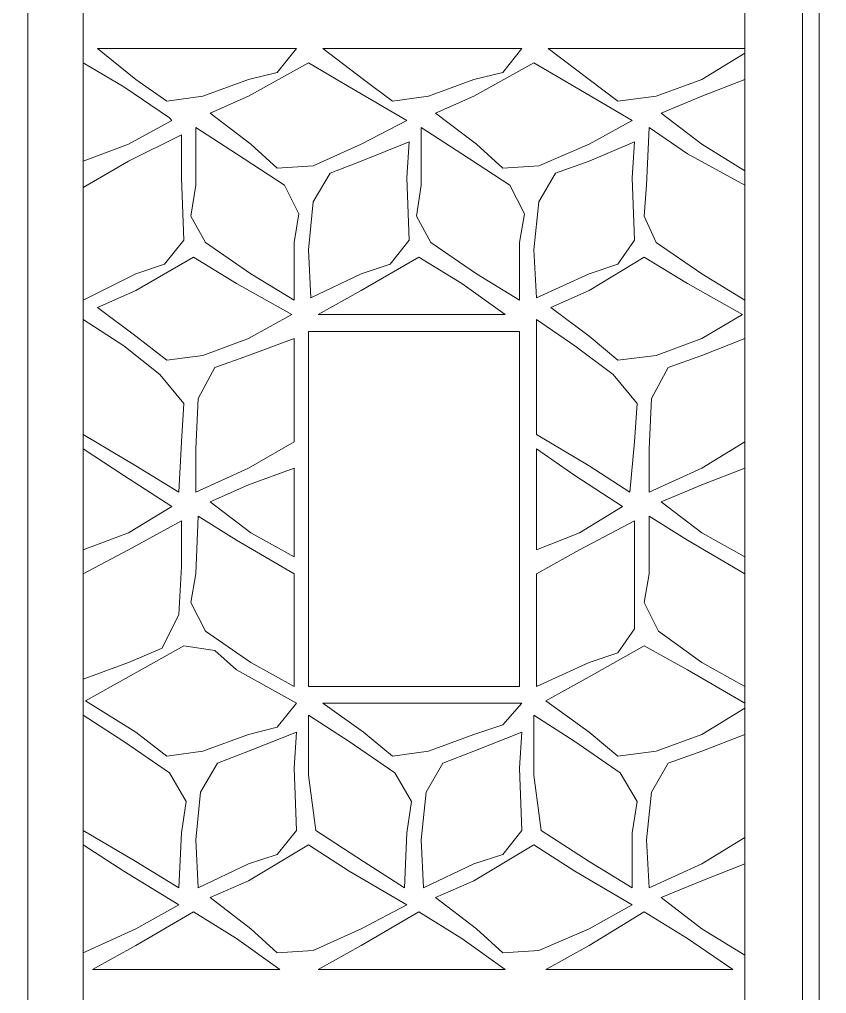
# Model space of a CAD drawing. Header units: centimetres. Extents: x -8.1 to 7.9, y -9.3 to 10.1.
# Drawn here: x -2.37 to 2.34, y -2.46 to 3.22 of the extents above; entities that cross this region are included whole.
import ezdxf

# ---------------------------------------------------------------- set-up
doc = ezdxf.new("R2010")
doc.units = ezdxf.units.CM
doc.header["$MEASUREMENT"] = 0
doc.layers.add('layer 1', color=7, linetype='Continuous')

msp = doc.modelspace()

# ---------------------------------------------------------------- linework, layer by layer
at = {"layer": 'layer 1', "color": 250, "lineweight": 0}
for points, knots in [([(-8.07314, 10.07983), (-8.07314, 10.07983), (7.93978, 10.07983), (7.93978, 10.07983), (7.93978, 10.07983), (7.93978, 10.07983), (7.93978, -9.34849), (7.93978, -9.34849), (7.93978, -9.34849), (7.93978, -9.34849), (-8.07314, -9.34849), (-8.07314, -9.34849), (-8.07314, -9.34849), (-8.07314, -9.34849), (-8.07314, 10.07983), (-8.07314, 10.07983)], [0, 0, 0, 0, 0.25, 0.25, 0.25, 0.25, 0.5, 0.5, 0.5, 0.5, 0.75, 0.75, 0.75, 0.75, 1, 1, 1, 1]), ([(-7.89129, 9.8978), (-7.89129, 9.8978), (7.75793, 9.8978), (7.75793, 9.8978), (7.75793, 9.8978), (7.75793, 9.8978), (7.75793, -9.15261), (7.75793, -9.15261), (7.75793, -9.15261), (7.75793, -9.15261), (-7.89129, -9.15261), (-7.89129, -9.15261), (-7.89129, -9.15261), (-7.89129, -9.15261), (-7.89129, 9.8978), (-7.89129, 9.8978)], [0, 0, 0, 0, 0.25, 0.25, 0.25, 0.25, 0.5, 0.5, 0.5, 0.5, 0.75, 0.75, 0.75, 0.75, 1, 1, 1, 1]), ([(-7.31732, 9.32401), (-7.31732, 9.32401), (7.19799, 9.32401), (7.19799, 9.32401), (7.19799, 9.32401), (7.19799, 9.32401), (7.19799, -8.59267), (7.19799, -8.59267), (7.19799, -8.59267), (7.19799, -8.59267), (-7.31732, -8.59267), (-7.31732, -8.59267), (-7.31732, -8.59267), (-7.31732, -8.59267), (-7.31732, 9.32401), (-7.31732, 9.32401)], [0, 0, 0, 0, 0.25, 0.25, 0.25, 0.25, 0.5, 0.5, 0.5, 0.5, 0.75, 0.75, 0.75, 0.75, 1, 1, 1, 1]), ([(2.29882, -8.39679), (2.29882, -8.39679), (2.29882, 9.14198), (2.29882, 9.14198), (2.29882, 9.14198), (2.29882, 9.14198), (-2.41833, 9.14198), (-2.41833, 9.14198), (-2.41833, 9.14198), (-2.41833, 9.14198), (-2.41833, -8.39679), (-2.41833, -8.39679), (-2.41833, -8.39679), (-2.41833, -8.39679), (2.29882, -8.39679), (2.29882, -8.39679)], [0, 0, 0, 0, 0.25, 0.25, 0.25, 0.25, 0.5, 0.5, 0.5, 0.5, 0.75, 0.75, 0.75, 0.75, 1, 1, 1, 1]), ([(7.00193, -8.39679), (7.00193, -8.39679), (7.00193, 9.14198), (7.00193, 9.14198), (7.00193, 9.14198), (7.00193, 9.14198), (2.29882, 9.14198), (2.29882, 9.14198), (2.29882, 9.14198), (2.29882, 9.14198), (2.29882, -8.39679), (2.29882, -8.39679), (2.29882, -8.39679), (2.29882, -8.39679), (7.00193, -8.39679), (7.00193, -8.39679)], [0, 0, 0, 0, 0.25, 0.25, 0.25, 0.25, 0.5, 0.5, 0.5, 0.5, 0.75, 0.75, 0.75, 0.75, 1, 1, 1, 1]), ([(-2.3203, -8.31279), (-2.3203, -8.31279), (2.20096, -8.31279), (2.20096, -8.31279), (2.20096, -8.31279), (2.20096, -8.31279), (2.20096, 9.04395), (2.20096, 9.04395), (2.20096, 9.04395), (2.20096, 9.04395), (-2.3203, 9.04395), (-2.3203, 9.04395), (-2.3203, 9.04395), (-2.3203, 9.04395), (-2.3203, -8.31279), (-2.3203, -8.31279)], [0, 0, 0, 0, 0.25, 0.25, 0.25, 0.25, 0.5, 0.5, 0.5, 0.5, 0.75, 0.75, 0.75, 0.75, 1, 1, 1, 1]), ([(-1.69038, 2.8711), (-1.69038, 2.8711), (-1.91432, 3.05314), (-1.91432, 3.05314), (-1.91432, 3.05314), (-1.91432, 3.05314), (-0.75253, 3.05314), (-0.75253, 3.05314)], [0, 0, 0, 0, 0.5, 0.5, 0.5, 0.5, 1, 1, 1, 1]), ([(-1.03259, 2.8711), (-1.03259, 2.8711), (-0.86459, 2.91319), (-0.86459, 2.91319), (-0.86459, 2.91319), (-0.86459, 2.91319), (-0.75253, 3.05314), (-0.75253, 3.05314)], [0, 0, 0, 0, 0.5, 0.5, 0.5, 0.5, 1, 1, 1, 1]), ([(0.28317, 2.8711), (0.28317, 2.8711), (0.45117, 2.91319), (0.45117, 2.91319), (0.45117, 2.91319), (0.45117, 2.91319), (0.56323, 3.05314), (0.56323, 3.05314)], [0, 0, 0, 0, 0.5, 0.5, 0.5, 0.5, 1, 1, 1, 1]), ([(1.86496, 3.05314), (1.86496, 3.05314), (0.7172, 3.05314), (0.7172, 3.05314), (0.7172, 3.05314), (0.7172, 3.05314), (0.95517, 2.8711), (0.95517, 2.8711), (0.95517, 2.8711), (0.95517, 2.8711), (1.12317, 2.74519), (1.12317, 2.74519), (1.12317, 2.74519), (1.12317, 2.74519), (1.34711, 2.77325), (1.34711, 2.77325), (1.34711, 2.77325), (1.34711, 2.77325), (1.61296, 2.8711), (1.61296, 2.8711), (1.61296, 2.8711), (1.61296, 2.8711), (1.86496, 3.02508), (1.86496, 3.02508)], [0, 0, 0, 0, 0.1666667, 0.1666667, 0.1666667, 0.1666667, 0.3333333, 0.3333333, 0.3333333, 0.3333333, 0.5, 0.5, 0.5, 0.5, 0.6666667, 0.6666667, 0.6666667, 0.6666667, 0.8333333, 0.8333333, 0.8333333, 0.8333333, 1, 1, 1, 1]), ([(-1.99832, 2.39516), (-1.99832, 2.39516), (-1.73229, 2.49319), (-1.73229, 2.49319), (-1.73229, 2.49319), (-1.73229, 2.49319), (-1.48047, 2.63313), (-1.48047, 2.63313), (-1.48047, 2.63313), (-1.48047, 2.63313), (-1.4945, 2.64716), (-1.4945, 2.64716), (-1.4945, 2.64716), (-1.4945, 2.64716), (-1.76035, 2.82919), (-1.76035, 2.82919), (-1.76035, 2.82919), (-1.76035, 2.82919), (-1.99832, 2.96914), (-1.99832, 2.96914)], [0, 0, 0, 0, 0.2, 0.2, 0.2, 0.2, 0.4, 0.4, 0.4, 0.4, 0.6, 0.6, 0.6, 0.6, 0.8, 0.8, 0.8, 0.8, 1, 1, 1, 1]), ([(0.2972, 2.49319), (0.2972, 2.49319), (0.05923, 2.67522), (0.05923, 2.67522), (0.05923, 2.67522), (0.05923, 2.67522), (0.28317, 2.77325), (0.28317, 2.77325), (0.28317, 2.77325), (0.28317, 2.77325), (0.6332, 2.96914), (0.6332, 2.96914)], [0, 0, 0, 0, 0.3333333, 0.3333333, 0.3333333, 0.3333333, 0.6666667, 0.6666667, 0.6666667, 0.6666667, 1, 1, 1, 1]), ([(0.6332, 2.96914), (0.6332, 2.96914), (0.87117, 2.82919), (0.87117, 2.82919), (0.87117, 2.82919), (0.87117, 2.82919), (1.20699, 2.63313), (1.20699, 2.63313), (1.20699, 2.63313), (1.20699, 2.63313), (0.95517, 2.49319), (0.95517, 2.49319), (0.95517, 2.49319), (0.95517, 2.49319), (0.66126, 2.36728), (0.66126, 2.36728)], [0, 0, 0, 0, 0.25, 0.25, 0.25, 0.25, 0.5, 0.5, 0.5, 0.5, 0.75, 0.75, 0.75, 0.75, 1, 1, 1, 1]), ([(-1.69038, 2.8711), (-1.69038, 2.8711), (-1.50835, 2.74519), (-1.50835, 2.74519), (-1.50835, 2.74519), (-1.50835, 2.74519), (-1.29844, 2.77325), (-1.29844, 2.77325)], [0, 0, 0, 0, 0.5, 0.5, 0.5, 0.5, 1, 1, 1, 1]), ([(-0.36059, 2.8711), (-0.36059, 2.8711), (-0.19259, 2.74519), (-0.19259, 2.74519), (-0.19259, 2.74519), (-0.19259, 2.74519), (0.01732, 2.77325), (0.01732, 2.77325)], [0, 0, 0, 0, 0.5, 0.5, 0.5, 0.5, 1, 1, 1, 1]), ([(1.86496, 2.33922), (1.86496, 2.33922), (1.61296, 2.49319), (1.61296, 2.49319), (1.61296, 2.49319), (1.61296, 2.49319), (1.37499, 2.67522), (1.37499, 2.67522), (1.37499, 2.67522), (1.37499, 2.67522), (1.61296, 2.77325), (1.61296, 2.77325), (1.61296, 2.77325), (1.61296, 2.77325), (1.86496, 2.8711), (1.86496, 2.8711)], [0, 0, 0, 0, 0.25, 0.25, 0.25, 0.25, 0.5, 0.5, 0.5, 0.5, 0.75, 0.75, 0.75, 0.75, 1, 1, 1, 1]), ([(1.86496, 2.25522), (1.86496, 2.25522), (1.52896, 2.43725), (1.52896, 2.43725), (1.52896, 2.43725), (1.52896, 2.43725), (1.30502, 2.59122), (1.30502, 2.59122), (1.30502, 2.59122), (1.30502, 2.59122), (1.29099, 2.25522), (1.29099, 2.25522), (1.29099, 2.25522), (1.29099, 2.25522), (1.27714, 2.07337), (1.27714, 2.07337), (1.27714, 2.07337), (1.27714, 2.07337), (1.34711, 1.9194), (1.34711, 1.9194), (1.34711, 1.9194), (1.34711, 1.9194), (1.61296, 1.73737), (1.61296, 1.73737), (1.61296, 1.73737), (1.61296, 1.73737), (1.86496, 1.5834), (1.86496, 1.5834)], [0, 0, 0, 0, 0.1428571, 0.1428571, 0.1428571, 0.1428571, 0.2857143, 0.2857143, 0.2857143, 0.2857143, 0.4285714, 0.4285714, 0.4285714, 0.4285714, 0.5714286, 0.5714286, 0.5714286, 0.5714286, 0.7142857, 0.7142857, 0.7142857, 0.7142857, 0.8571429, 0.8571429, 0.8571429, 0.8571429, 1, 1, 1, 1]), ([(-1.99832, 2.24119), (-1.99832, 2.24119), (-1.73229, 2.39516), (-1.73229, 2.39516), (-1.73229, 2.39516), (-1.73229, 2.39516), (-1.42435, 2.54931), (-1.42435, 2.54931), (-1.42435, 2.54931), (-1.42435, 2.54931), (-1.42435, 2.29731), (-1.42435, 2.29731), (-1.42435, 2.29731), (-1.42435, 2.29731), (-1.4105, 1.93325), (-1.4105, 1.93325)], [0, 0, 0, 0, 0.25, 0.25, 0.25, 0.25, 0.5, 0.5, 0.5, 0.5, 0.75, 0.75, 0.75, 0.75, 1, 1, 1, 1]), ([(-0.37462, 2.39516), (-0.37462, 2.39516), (-0.09474, 2.50722), (-0.09474, 2.50722), (-0.09474, 2.50722), (-0.09474, 2.50722), (-0.10859, 2.29731), (-0.10859, 2.29731), (-0.10859, 2.29731), (-0.10859, 2.29731), (-0.09474, 1.93325), (-0.09474, 1.93325)], [0, 0, 0, 0, 0.3333333, 0.3333333, 0.3333333, 0.3333333, 0.6666667, 0.6666667, 0.6666667, 0.6666667, 1, 1, 1, 1]), ([(0.95517, 2.39516), (0.95517, 2.39516), (1.22102, 2.50722), (1.22102, 2.50722), (1.22102, 2.50722), (1.22102, 2.50722), (1.20699, 2.29731), (1.20699, 2.29731), (1.20699, 2.29731), (1.20699, 2.29731), (1.22102, 1.93325), (1.22102, 1.93325)], [0, 0, 0, 0, 0.3333333, 0.3333333, 0.3333333, 0.3333333, 0.6666667, 0.6666667, 0.6666667, 0.6666667, 1, 1, 1, 1]), ([(-1.01856, 2.49319), (-1.01856, 2.49319), (-0.86459, 2.35325), (-0.86459, 2.35325), (-0.86459, 2.35325), (-0.86459, 2.35325), (-0.6545, 2.36728), (-0.6545, 2.36728)], [0, 0, 0, 0, 0.5, 0.5, 0.5, 0.5, 1, 1, 1, 1]), ([(0.2972, 2.49319), (0.2972, 2.49319), (0.45117, 2.35325), (0.45117, 2.35325), (0.45117, 2.35325), (0.45117, 2.35325), (0.66126, 2.36728), (0.66126, 2.36728)], [0, 0, 0, 0, 0.5, 0.5, 0.5, 0.5, 1, 1, 1, 1]), ([(-0.37462, 2.39516), (-0.37462, 2.39516), (-0.55665, 2.32519), (-0.55665, 2.32519), (-0.55665, 2.32519), (-0.55665, 2.32519), (-0.6545, 2.15737), (-0.6545, 2.15737)], [0, 0, 0, 0, 0.5, 0.5, 0.5, 0.5, 1, 1, 1, 1]), ([(0.95517, 2.39516), (0.95517, 2.39516), (0.75911, 2.32519), (0.75911, 2.32519), (0.75911, 2.32519), (0.75911, 2.32519), (0.66126, 2.15737), (0.66126, 2.15737)], [0, 0, 0, 0, 0.5, 0.5, 0.5, 0.5, 1, 1, 1, 1]), ([(-1.34053, 2.25522), (-1.34053, 2.25522), (-1.36841, 2.07337), (-1.36841, 2.07337), (-1.36841, 2.07337), (-1.36841, 2.07337), (-1.28441, 1.9194), (-1.28441, 1.9194)], [0, 0, 0, 0, 0.5, 0.5, 0.5, 0.5, 1, 1, 1, 1]), ([(-0.76656, 1.9194), (-0.76656, 1.9194), (-0.7385, 2.08722), (-0.7385, 2.08722), (-0.7385, 2.08722), (-0.7385, 2.08722), (-0.8225, 2.25522), (-0.8225, 2.25522)], [0, 0, 0, 0, 0.5, 0.5, 0.5, 0.5, 1, 1, 1, 1]), ([(-0.02477, 2.25522), (-0.02477, 2.25522), (-0.05265, 2.07337), (-0.05265, 2.07337), (-0.05265, 2.07337), (-0.05265, 2.07337), (0.03135, 1.9194), (0.03135, 1.9194)], [0, 0, 0, 0, 0.5, 0.5, 0.5, 0.5, 1, 1, 1, 1]), ([(0.5492, 1.9194), (0.5492, 1.9194), (0.57726, 2.08722), (0.57726, 2.08722), (0.57726, 2.08722), (0.57726, 2.08722), (0.49326, 2.25522), (0.49326, 2.25522)], [0, 0, 0, 0, 0.5, 0.5, 0.5, 0.5, 1, 1, 1, 1]), ([(-0.37462, 1.73737), (-0.37462, 1.73737), (-0.66853, 1.59743), (-0.66853, 1.59743), (-0.66853, 1.59743), (-0.66853, 1.59743), (-0.68256, 1.87731), (-0.68256, 1.87731), (-0.68256, 1.87731), (-0.68256, 1.87731), (-0.6545, 2.15737), (-0.6545, 2.15737)], [0, 0, 0, 0, 0.3333333, 0.3333333, 0.3333333, 0.3333333, 0.6666667, 0.6666667, 0.6666667, 0.6666667, 1, 1, 1, 1]), ([(0.95517, 1.73737), (0.95517, 1.73737), (0.64723, 1.59743), (0.64723, 1.59743), (0.64723, 1.59743), (0.64723, 1.59743), (0.6332, 1.87731), (0.6332, 1.87731), (0.6332, 1.87731), (0.6332, 1.87731), (0.66126, 2.15737), (0.66126, 2.15737)], [0, 0, 0, 0, 0.3333333, 0.3333333, 0.3333333, 0.3333333, 0.6666667, 0.6666667, 0.6666667, 0.6666667, 1, 1, 1, 1]), ([(-1.69038, 1.73737), (-1.69038, 1.73737), (-1.52238, 1.79331), (-1.52238, 1.79331), (-1.52238, 1.79331), (-1.52238, 1.79331), (-1.4105, 1.93325), (-1.4105, 1.93325)], [0, 0, 0, 0, 0.5, 0.5, 0.5, 0.5, 1, 1, 1, 1]), ([(-0.37462, 1.73737), (-0.37462, 1.73737), (-0.20662, 1.79331), (-0.20662, 1.79331), (-0.20662, 1.79331), (-0.20662, 1.79331), (-0.09474, 1.93325), (-0.09474, 1.93325)], [0, 0, 0, 0, 0.5, 0.5, 0.5, 0.5, 1, 1, 1, 1]), ([(0.95517, 1.73737), (0.95517, 1.73737), (1.12317, 1.79331), (1.12317, 1.79331), (1.12317, 1.79331), (1.12317, 1.79331), (1.22102, 1.93325), (1.22102, 1.93325)], [0, 0, 0, 0, 0.5, 0.5, 0.5, 0.5, 1, 1, 1, 1]), ([(-0.78059, 1.4994), (-0.78059, 1.4994), (-1.10256, 1.68143), (-1.10256, 1.68143), (-1.10256, 1.68143), (-1.10256, 1.68143), (-1.35438, 1.8354), (-1.35438, 1.8354), (-1.35438, 1.8354), (-1.35438, 1.8354), (-1.69038, 1.63934), (-1.69038, 1.63934), (-1.69038, 1.63934), (-1.69038, 1.63934), (-1.91432, 1.54149), (-1.91432, 1.54149), (-1.91432, 1.54149), (-1.91432, 1.54149), (-1.69038, 1.37349), (-1.69038, 1.37349), (-1.69038, 1.37349), (-1.69038, 1.37349), (-1.50835, 1.23355), (-1.50835, 1.23355), (-1.50835, 1.23355), (-1.50835, 1.23355), (-1.29844, 1.26143), (-1.29844, 1.26143), (-1.29844, 1.26143), (-1.29844, 1.26143), (-1.03259, 1.35946), (-1.03259, 1.35946), (-1.03259, 1.35946), (-1.03259, 1.35946), (-0.78059, 1.4994), (-0.78059, 1.4994)], [0, 0, 0, 0, 0.1111111, 0.1111111, 0.1111111, 0.1111111, 0.2222222, 0.2222222, 0.2222222, 0.2222222, 0.3333333, 0.3333333, 0.3333333, 0.3333333, 0.4444444, 0.4444444, 0.4444444, 0.4444444, 0.5555556, 0.5555556, 0.5555556, 0.5555556, 0.6666667, 0.6666667, 0.6666667, 0.6666667, 0.7777778, 0.7777778, 0.7777778, 0.7777778, 0.8888889, 0.8888889, 0.8888889, 0.8888889, 1, 1, 1, 1]), ([(-1.99832, 0.79952), (-1.99832, 0.79952), (-1.69038, 0.61767), (-1.69038, 0.61767), (-1.69038, 0.61767), (-1.69038, 0.61767), (-1.43838, 0.4637), (-1.43838, 0.4637), (-1.43838, 0.4637), (-1.43838, 0.4637), (-1.42435, 0.75761), (-1.42435, 0.75761), (-1.42435, 0.75761), (-1.42435, 0.75761), (-1.4105, 0.98155), (-1.4105, 0.98155), (-1.4105, 0.98155), (-1.4105, 0.98155), (-1.55044, 1.14955), (-1.55044, 1.14955), (-1.55044, 1.14955), (-1.55044, 1.14955), (-1.76035, 1.31737), (-1.76035, 1.31737), (-1.76035, 1.31737), (-1.76035, 1.31737), (-1.99832, 1.47134), (-1.99832, 1.47134)], [0, 0, 0, 0, 0.1428571, 0.1428571, 0.1428571, 0.1428571, 0.2857143, 0.2857143, 0.2857143, 0.2857143, 0.4285714, 0.4285714, 0.4285714, 0.4285714, 0.5714286, 0.5714286, 0.5714286, 0.5714286, 0.7142857, 0.7142857, 0.7142857, 0.7142857, 0.8571429, 0.8571429, 0.8571429, 0.8571429, 1, 1, 1, 1]), ([(-0.68256, 1.40137), (-0.68256, 1.40137), (0.5492, 1.40137), (0.5492, 1.40137), (0.5492, 1.40137), (0.5492, 1.40137), (0.5492, -0.67021), (0.5492, -0.67021), (0.5492, -0.67021), (0.5492, -0.67021), (-0.68256, -0.67021), (-0.68256, -0.67021), (-0.68256, -0.67021), (-0.68256, -0.67021), (-0.68256, 1.40137), (-0.68256, 1.40137)], [0, 0, 0, 0, 0.25, 0.25, 0.25, 0.25, 0.5, 0.5, 0.5, 0.5, 0.75, 0.75, 0.75, 0.75, 1, 1, 1, 1]), ([(0.95517, 1.37349), (0.95517, 1.37349), (1.12317, 1.23355), (1.12317, 1.23355), (1.12317, 1.23355), (1.12317, 1.23355), (1.34711, 1.26143), (1.34711, 1.26143)], [0, 0, 0, 0, 0.5, 0.5, 0.5, 0.5, 1, 1, 1, 1]), ([(-1.03259, 1.26143), (-1.03259, 1.26143), (-1.22847, 1.19146), (-1.22847, 1.19146), (-1.22847, 1.19146), (-1.22847, 1.19146), (-1.3265, 1.00943), (-1.3265, 1.00943)], [0, 0, 0, 0, 0.5, 0.5, 0.5, 0.5, 1, 1, 1, 1]), ([(1.61296, 1.26143), (1.61296, 1.26143), (1.41708, 1.19146), (1.41708, 1.19146), (1.41708, 1.19146), (1.41708, 1.19146), (1.31905, 1.00943), (1.31905, 1.00943)], [0, 0, 0, 0, 0.5, 0.5, 0.5, 0.5, 1, 1, 1, 1]), ([(1.22102, 0.75761), (1.22102, 0.75761), (1.23505, 0.98155), (1.23505, 0.98155), (1.23505, 0.98155), (1.23505, 0.98155), (1.09511, 1.14955), (1.09511, 1.14955)], [0, 0, 0, 0, 0.5, 0.5, 0.5, 0.5, 1, 1, 1, 1]), ([(1.86496, 0.75761), (1.86496, 0.75761), (1.61296, 0.60364), (1.61296, 0.60364), (1.61296, 0.60364), (1.61296, 0.60364), (1.30502, 0.4637), (1.30502, 0.4637), (1.30502, 0.4637), (1.30502, 0.4637), (1.30502, 0.71552), (1.30502, 0.71552), (1.30502, 0.71552), (1.30502, 0.71552), (1.31905, 1.00943), (1.31905, 1.00943)], [0, 0, 0, 0, 0.25, 0.25, 0.25, 0.25, 0.5, 0.5, 0.5, 0.5, 0.75, 0.75, 0.75, 0.75, 1, 1, 1, 1]), ([(-1.99832, 0.1277), (-1.99832, 0.1277), (-1.73229, 0.22573), (-1.73229, 0.22573), (-1.73229, 0.22573), (-1.73229, 0.22573), (-1.48047, 0.3797), (-1.48047, 0.3797), (-1.48047, 0.3797), (-1.48047, 0.3797), (-1.76035, 0.56155), (-1.76035, 0.56155), (-1.76035, 0.56155), (-1.76035, 0.56155), (-1.99832, 0.71552), (-1.99832, 0.71552)], [0, 0, 0, 0, 0.25, 0.25, 0.25, 0.25, 0.5, 0.5, 0.5, 0.5, 0.75, 0.75, 0.75, 0.75, 1, 1, 1, 1]), ([(1.86496, 0.60364), (1.86496, 0.60364), (1.61296, 0.50561), (1.61296, 0.50561), (1.61296, 0.50561), (1.61296, 0.50561), (1.37499, 0.40758), (1.37499, 0.40758), (1.37499, 0.40758), (1.37499, 0.40758), (1.61296, 0.22573), (1.61296, 0.22573), (1.61296, 0.22573), (1.61296, 0.22573), (1.86496, 0.08561), (1.86496, 0.08561)], [0, 0, 0, 0, 0.25, 0.25, 0.25, 0.25, 0.5, 0.5, 0.5, 0.5, 0.75, 0.75, 0.75, 0.75, 1, 1, 1, 1]), ([(-1.99832, -0.62812), (-1.99832, -0.62812), (-1.73229, -0.53027), (-1.73229, -0.53027), (-1.73229, -0.53027), (-1.73229, -0.53027), (-1.53641, -0.44627), (-1.53641, -0.44627), (-1.53641, -0.44627), (-1.53641, -0.44627), (-1.43838, -0.25021), (-1.43838, -0.25021), (-1.43838, -0.25021), (-1.43838, -0.25021), (-1.42435, 0.02967), (-1.42435, 0.02967), (-1.42435, 0.02967), (-1.42435, 0.02967), (-1.42435, 0.2957), (-1.42435, 0.2957), (-1.42435, 0.2957), (-1.42435, 0.2957), (-1.73229, 0.1277), (-1.73229, 0.1277), (-1.73229, 0.1277), (-1.73229, 0.1277), (-1.99832, -0.01224), (-1.99832, -0.01224)], [0, 0, 0, 0, 0.1428571, 0.1428571, 0.1428571, 0.1428571, 0.2857143, 0.2857143, 0.2857143, 0.2857143, 0.4285714, 0.4285714, 0.4285714, 0.4285714, 0.5714286, 0.5714286, 0.5714286, 0.5714286, 0.7142857, 0.7142857, 0.7142857, 0.7142857, 0.8571429, 0.8571429, 0.8571429, 0.8571429, 1, 1, 1, 1]), ([(1.30502, -0.01224), (1.30502, -0.01224), (1.30502, 0.32358), (1.30502, 0.32358), (1.30502, 0.32358), (1.30502, 0.32358), (1.52896, 0.18364), (1.52896, 0.18364), (1.52896, 0.18364), (1.52896, 0.18364), (1.86496, -0.01224), (1.86496, -0.01224)], [0, 0, 0, 0, 0.3333333, 0.3333333, 0.3333333, 0.3333333, 0.6666667, 0.6666667, 0.6666667, 0.6666667, 1, 1, 1, 1]), ([(-1.34053, -0.01224), (-1.34053, -0.01224), (-1.36841, -0.18024), (-1.36841, -0.18024), (-1.36841, -0.18024), (-1.36841, -0.18024), (-1.28441, -0.34824), (-1.28441, -0.34824)], [0, 0, 0, 0, 0.5, 0.5, 0.5, 0.5, 1, 1, 1, 1]), ([(1.30502, -0.01224), (1.30502, -0.01224), (1.27714, -0.18024), (1.27714, -0.18024), (1.27714, -0.18024), (1.27714, -0.18024), (1.36096, -0.34824), (1.36096, -0.34824)], [0, 0, 0, 0, 0.5, 0.5, 0.5, 0.5, 1, 1, 1, 1]), ([(0.95517, -0.53027), (0.95517, -0.53027), (1.12317, -0.47415), (1.12317, -0.47415), (1.12317, -0.47415), (1.12317, -0.47415), (1.22102, -0.33421), (1.22102, -0.33421)], [0, 0, 0, 0, 0.5, 0.5, 0.5, 0.5, 1, 1, 1, 1]), ([(1.86496, -0.67021), (1.86496, -0.67021), (1.61296, -0.53027), (1.61296, -0.53027), (1.61296, -0.53027), (1.61296, -0.53027), (1.36096, -0.34824), (1.36096, -0.34824)], [0, 0, 0, 0, 0.5, 0.5, 0.5, 0.5, 1, 1, 1, 1]), ([(-1.10256, -0.57218), (-1.10256, -0.57218), (-1.22847, -0.4603), (-1.22847, -0.4603), (-1.22847, -0.4603), (-1.22847, -0.4603), (-1.4105, -0.43224), (-1.4105, -0.43224)], [0, 0, 0, 0, 0.5, 0.5, 0.5, 0.5, 1, 1, 1, 1]), ([(1.86496, -0.76824), (1.86496, -0.76824), (1.52896, -0.57218), (1.52896, -0.57218), (1.52896, -0.57218), (1.52896, -0.57218), (1.27714, -0.43224), (1.27714, -0.43224), (1.27714, -0.43224), (1.27714, -0.43224), (0.95517, -0.61427), (0.95517, -0.61427), (0.95517, -0.61427), (0.95517, -0.61427), (0.70317, -0.75421), (0.70317, -0.75421), (0.70317, -0.75421), (0.70317, -0.75421), (0.95517, -0.93606), (0.95517, -0.93606), (0.95517, -0.93606), (0.95517, -0.93606), (1.12317, -1.07618), (1.12317, -1.07618), (1.12317, -1.07618), (1.12317, -1.07618), (1.34711, -1.04812), (1.34711, -1.04812), (1.34711, -1.04812), (1.34711, -1.04812), (1.61296, -0.95009), (1.61296, -0.95009), (1.61296, -0.95009), (1.61296, -0.95009), (1.86496, -0.79612), (1.86496, -0.79612)], [0, 0, 0, 0, 0.1111111, 0.1111111, 0.1111111, 0.1111111, 0.2222222, 0.2222222, 0.2222222, 0.2222222, 0.3333333, 0.3333333, 0.3333333, 0.3333333, 0.4444444, 0.4444444, 0.4444444, 0.4444444, 0.5555556, 0.5555556, 0.5555556, 0.5555556, 0.6666667, 0.6666667, 0.6666667, 0.6666667, 0.7777778, 0.7777778, 0.7777778, 0.7777778, 0.8888889, 0.8888889, 0.8888889, 0.8888889, 1, 1, 1, 1]), ([(-1.03259, -0.95009), (-1.03259, -0.95009), (-0.86459, -0.90818), (-0.86459, -0.90818), (-0.86459, -0.90818), (-0.86459, -0.90818), (-0.75253, -0.76824), (-0.75253, -0.76824)], [0, 0, 0, 0, 0.5, 0.5, 0.5, 0.5, 1, 1, 1, 1]), ([(0.56323, -0.76824), (0.56323, -0.76824), (-0.59856, -0.76824), (-0.59856, -0.76824), (-0.59856, -0.76824), (-0.59856, -0.76824), (-0.36059, -0.93606), (-0.36059, -0.93606), (-0.36059, -0.93606), (-0.36059, -0.93606), (-0.19259, -1.07618), (-0.19259, -1.07618), (-0.19259, -1.07618), (-0.19259, -1.07618), (0.01732, -1.04812), (0.01732, -1.04812), (0.01732, -1.04812), (0.01732, -1.04812), (0.28317, -0.95009), (0.28317, -0.95009), (0.28317, -0.95009), (0.28317, -0.95009), (0.45117, -0.89415), (0.45117, -0.89415), (0.45117, -0.89415), (0.45117, -0.89415), (0.56323, -0.76824), (0.56323, -0.76824)], [0, 0, 0, 0, 0.1428571, 0.1428571, 0.1428571, 0.1428571, 0.2857143, 0.2857143, 0.2857143, 0.2857143, 0.4285714, 0.4285714, 0.4285714, 0.4285714, 0.5714286, 0.5714286, 0.5714286, 0.5714286, 0.7142857, 0.7142857, 0.7142857, 0.7142857, 0.8571429, 0.8571429, 0.8571429, 0.8571429, 1, 1, 1, 1]), ([(-1.99832, -1.51004), (-1.99832, -1.51004), (-1.69038, -1.69207), (-1.69038, -1.69207), (-1.69038, -1.69207), (-1.69038, -1.69207), (-1.43838, -1.84604), (-1.43838, -1.84604), (-1.43838, -1.84604), (-1.43838, -1.84604), (-1.42435, -1.52407), (-1.42435, -1.52407), (-1.42435, -1.52407), (-1.42435, -1.52407), (-1.39647, -1.34203), (-1.39647, -1.34203), (-1.39647, -1.34203), (-1.39647, -1.34203), (-1.4945, -1.17403), (-1.4945, -1.17403), (-1.4945, -1.17403), (-1.4945, -1.17403), (-1.76035, -0.99218), (-1.76035, -0.99218), (-1.76035, -0.99218), (-1.76035, -0.99218), (-1.99832, -0.83821), (-1.99832, -0.83821)], [0, 0, 0, 0, 0.1428571, 0.1428571, 0.1428571, 0.1428571, 0.2857143, 0.2857143, 0.2857143, 0.2857143, 0.4285714, 0.4285714, 0.4285714, 0.4285714, 0.5714286, 0.5714286, 0.5714286, 0.5714286, 0.7142857, 0.7142857, 0.7142857, 0.7142857, 0.8571429, 0.8571429, 0.8571429, 0.8571429, 1, 1, 1, 1]), ([(-0.64065, -1.51004), (-0.64065, -1.51004), (-0.36059, -1.69207), (-0.36059, -1.69207), (-0.36059, -1.69207), (-0.36059, -1.69207), (-0.12262, -1.84604), (-0.12262, -1.84604), (-0.12262, -1.84604), (-0.12262, -1.84604), (-0.10859, -1.52407), (-0.10859, -1.52407), (-0.10859, -1.52407), (-0.10859, -1.52407), (-0.08071, -1.34203), (-0.08071, -1.34203), (-0.08071, -1.34203), (-0.08071, -1.34203), (-0.17874, -1.17403), (-0.17874, -1.17403), (-0.17874, -1.17403), (-0.17874, -1.17403), (-0.44459, -0.99218), (-0.44459, -0.99218), (-0.44459, -0.99218), (-0.44459, -0.99218), (-0.68256, -0.83821), (-0.68256, -0.83821), (-0.68256, -0.83821), (-0.68256, -0.83821), (-0.68256, -1.18806), (-0.68256, -1.18806), (-0.68256, -1.18806), (-0.68256, -1.18806), (-0.64065, -1.51004), (-0.64065, -1.51004)], [0, 0, 0, 0, 0.1111111, 0.1111111, 0.1111111, 0.1111111, 0.2222222, 0.2222222, 0.2222222, 0.2222222, 0.3333333, 0.3333333, 0.3333333, 0.3333333, 0.4444444, 0.4444444, 0.4444444, 0.4444444, 0.5555556, 0.5555556, 0.5555556, 0.5555556, 0.6666667, 0.6666667, 0.6666667, 0.6666667, 0.7777778, 0.7777778, 0.7777778, 0.7777778, 0.8888889, 0.8888889, 0.8888889, 0.8888889, 1, 1, 1, 1]), ([(-1.69038, -0.93606), (-1.69038, -0.93606), (-1.50835, -1.07618), (-1.50835, -1.07618), (-1.50835, -1.07618), (-1.50835, -1.07618), (-1.29844, -1.04812), (-1.29844, -1.04812)], [0, 0, 0, 0, 0.5, 0.5, 0.5, 0.5, 1, 1, 1, 1]), ([(-1.03259, -1.04812), (-1.03259, -1.04812), (-1.21444, -1.11809), (-1.21444, -1.11809), (-1.21444, -1.11809), (-1.21444, -1.11809), (-1.31247, -1.28609), (-1.31247, -1.28609)], [0, 0, 0, 0, 0.5, 0.5, 0.5, 0.5, 1, 1, 1, 1]), ([(0.28317, -1.04812), (0.28317, -1.04812), (0.10132, -1.11809), (0.10132, -1.11809), (0.10132, -1.11809), (0.10132, -1.11809), (0.00329, -1.28609), (0.00329, -1.28609)], [0, 0, 0, 0, 0.5, 0.5, 0.5, 0.5, 1, 1, 1, 1]), ([(1.61296, -1.04812), (1.61296, -1.04812), (1.41708, -1.11809), (1.41708, -1.11809), (1.41708, -1.11809), (1.41708, -1.11809), (1.31905, -1.28609), (1.31905, -1.28609)], [0, 0, 0, 0, 0.5, 0.5, 0.5, 0.5, 1, 1, 1, 1]), ([(1.20699, -1.52407), (1.20699, -1.52407), (1.23505, -1.34203), (1.23505, -1.34203), (1.23505, -1.34203), (1.23505, -1.34203), (1.13702, -1.17403), (1.13702, -1.17403)], [0, 0, 0, 0, 0.5, 0.5, 0.5, 0.5, 1, 1, 1, 1]), ([(1.86496, -1.55195), (1.86496, -1.55195), (1.61296, -1.70592), (1.61296, -1.70592), (1.61296, -1.70592), (1.61296, -1.70592), (1.30502, -1.84604), (1.30502, -1.84604), (1.30502, -1.84604), (1.30502, -1.84604), (1.29099, -1.56598), (1.29099, -1.56598), (1.29099, -1.56598), (1.29099, -1.56598), (1.31905, -1.28609), (1.31905, -1.28609)], [0, 0, 0, 0, 0.25, 0.25, 0.25, 0.25, 0.5, 0.5, 0.5, 0.5, 0.75, 0.75, 0.75, 0.75, 1, 1, 1, 1]), ([(-1.03259, -1.70592), (-1.03259, -1.70592), (-0.86459, -1.64998), (-0.86459, -1.64998), (-0.86459, -1.64998), (-0.86459, -1.64998), (-0.75253, -1.51004), (-0.75253, -1.51004)], [0, 0, 0, 0, 0.5, 0.5, 0.5, 0.5, 1, 1, 1, 1]), ([(0.28317, -1.70592), (0.28317, -1.70592), (0.45117, -1.64998), (0.45117, -1.64998), (0.45117, -1.64998), (0.45117, -1.64998), (0.56323, -1.51004), (0.56323, -1.51004)], [0, 0, 0, 0, 0.5, 0.5, 0.5, 0.5, 1, 1, 1, 1]), ([(-1.99832, -2.22395), (-1.99832, -2.22395), (-1.69038, -2.08383), (-1.69038, -2.08383), (-1.69038, -2.08383), (-1.69038, -2.08383), (-1.43838, -1.94389), (-1.43838, -1.94389), (-1.43838, -1.94389), (-1.43838, -1.94389), (-1.76035, -1.74801), (-1.76035, -1.74801), (-1.76035, -1.74801), (-1.76035, -1.74801), (-1.99832, -1.59404), (-1.99832, -1.59404)], [0, 0, 0, 0, 0.25, 0.25, 0.25, 0.25, 0.5, 0.5, 0.5, 0.5, 0.75, 0.75, 0.75, 0.75, 1, 1, 1, 1]), ([(-1.01856, -2.08383), (-1.01856, -2.08383), (-1.25653, -1.90198), (-1.25653, -1.90198), (-1.25653, -1.90198), (-1.25653, -1.90198), (-1.03259, -1.80395), (-1.03259, -1.80395), (-1.03259, -1.80395), (-1.03259, -1.80395), (-0.68256, -1.59404), (-0.68256, -1.59404)], [0, 0, 0, 0, 0.3333333, 0.3333333, 0.3333333, 0.3333333, 0.6666667, 0.6666667, 0.6666667, 0.6666667, 1, 1, 1, 1]), ([(-0.68256, -1.59404), (-0.68256, -1.59404), (-0.44459, -1.74801), (-0.44459, -1.74801), (-0.44459, -1.74801), (-0.44459, -1.74801), (-0.10859, -1.94389), (-0.10859, -1.94389), (-0.10859, -1.94389), (-0.10859, -1.94389), (-0.37462, -2.08383), (-0.37462, -2.08383), (-0.37462, -2.08383), (-0.37462, -2.08383), (-0.6545, -2.20992), (-0.6545, -2.20992)], [0, 0, 0, 0, 0.25, 0.25, 0.25, 0.25, 0.5, 0.5, 0.5, 0.5, 0.75, 0.75, 0.75, 0.75, 1, 1, 1, 1]), ([(1.86496, -1.70592), (1.86496, -1.70592), (1.61296, -1.80395), (1.61296, -1.80395), (1.61296, -1.80395), (1.61296, -1.80395), (1.37499, -1.90198), (1.37499, -1.90198), (1.37499, -1.90198), (1.37499, -1.90198), (1.61296, -2.08383), (1.61296, -2.08383), (1.61296, -2.08383), (1.61296, -2.08383), (1.86496, -2.2378), (1.86496, -2.2378)], [0, 0, 0, 0, 0.25, 0.25, 0.25, 0.25, 0.5, 0.5, 0.5, 0.5, 0.75, 0.75, 0.75, 0.75, 1, 1, 1, 1]), ([(-1.01856, -2.08383), (-1.01856, -2.08383), (-0.86459, -2.22395), (-0.86459, -2.22395), (-0.86459, -2.22395), (-0.86459, -2.22395), (-0.6545, -2.20992), (-0.6545, -2.20992)], [0, 0, 0, 0, 0.5, 0.5, 0.5, 0.5, 1, 1, 1, 1]), ([(0.2972, -2.08383), (0.2972, -2.08383), (0.45117, -2.22395), (0.45117, -2.22395), (0.45117, -2.22395), (0.45117, -2.22395), (0.66126, -2.20992), (0.66126, -2.20992)], [0, 0, 0, 0, 0.5, 0.5, 0.5, 0.5, 1, 1, 1, 1])]:
    msp.add_open_spline(points, degree=3, knots=knots, dxfattribs=at)
for points in [[(-1.99832, 8.72216), (-1.99832, 8.72216), (-1.99832, -7.97679), (-1.99832, -7.97679)], [(1.86496, -7.97679), (1.86496, -7.97679), (1.86496, 8.72216), (1.86496, 8.72216)], [(-0.36059, 2.8711), (-0.36059, 2.8711), (-0.59856, 3.05314), (-0.59856, 3.05314)], [(0.56323, 3.05314), (0.56323, 3.05314), (-0.59856, 3.05314), (-0.59856, 3.05314)], [(-1.03259, 2.77325), (-1.03259, 2.77325), (-0.68256, 2.96914), (-0.68256, 2.96914)], [(-0.44459, 2.82919), (-0.44459, 2.82919), (-0.68256, 2.96914), (-0.68256, 2.96914)], [(-1.03259, 2.8711), (-1.03259, 2.8711), (-1.29844, 2.77325), (-1.29844, 2.77325)], [(0.28317, 2.8711), (0.28317, 2.8711), (0.01732, 2.77325), (0.01732, 2.77325)], [(-0.44459, 2.82919), (-0.44459, 2.82919), (-0.10859, 2.63313), (-0.10859, 2.63313)], [(-1.03259, 2.77325), (-1.03259, 2.77325), (-1.25653, 2.67522), (-1.25653, 2.67522)], [(-1.01856, 2.49319), (-1.01856, 2.49319), (-1.25653, 2.67522), (-1.25653, 2.67522)], [(-0.37462, 2.49319), (-0.37462, 2.49319), (-0.10859, 2.63313), (-0.10859, 2.63313)], [(-1.10256, 2.43725), (-1.10256, 2.43725), (-1.34053, 2.59122), (-1.34053, 2.59122)], [(-1.34053, 2.25522), (-1.34053, 2.25522), (-1.34053, 2.59122), (-1.34053, 2.59122)], [(0.2132, 2.43725), (0.2132, 2.43725), (-0.02477, 2.59122), (-0.02477, 2.59122)], [(-0.02477, 2.25522), (-0.02477, 2.25522), (-0.02477, 2.59122), (-0.02477, 2.59122)], [(-0.37462, 2.49319), (-0.37462, 2.49319), (-0.6545, 2.36728), (-0.6545, 2.36728)], [(-1.10256, 2.43725), (-1.10256, 2.43725), (-0.8225, 2.25522), (-0.8225, 2.25522)], [(0.2132, 2.43725), (0.2132, 2.43725), (0.49326, 2.25522), (0.49326, 2.25522)], [(-1.01856, 1.73737), (-1.01856, 1.73737), (-1.28441, 1.9194), (-1.28441, 1.9194)], [(-0.76656, 1.9194), (-0.76656, 1.9194), (-0.76656, 1.5834), (-0.76656, 1.5834)], [(0.2972, 1.73737), (0.2972, 1.73737), (0.03135, 1.9194), (0.03135, 1.9194)], [(0.5492, 1.9194), (0.5492, 1.9194), (0.5492, 1.5834), (0.5492, 1.5834)], [(-0.37462, 1.63934), (-0.37462, 1.63934), (-0.03862, 1.8354), (-0.03862, 1.8354)], [(0.2132, 1.68143), (0.2132, 1.68143), (-0.03862, 1.8354), (-0.03862, 1.8354)], [(0.95517, 1.63934), (0.95517, 1.63934), (1.27714, 1.8354), (1.27714, 1.8354)], [(1.52896, 1.68143), (1.52896, 1.68143), (1.27714, 1.8354), (1.27714, 1.8354)], [(-1.69038, 1.73737), (-1.69038, 1.73737), (-1.99832, 1.5834), (-1.99832, 1.5834)], [(-1.01856, 1.73737), (-1.01856, 1.73737), (-0.76656, 1.5834), (-0.76656, 1.5834)], [(0.2972, 1.73737), (0.2972, 1.73737), (0.5492, 1.5834), (0.5492, 1.5834)], [(0.2132, 1.68143), (0.2132, 1.68143), (0.4652, 1.4994), (0.4652, 1.4994)], [(1.52896, 1.68143), (1.52896, 1.68143), (1.85093, 1.4994), (1.85093, 1.4994)], [(-0.37462, 1.63934), (-0.37462, 1.63934), (-0.62662, 1.4994), (-0.62662, 1.4994)], [(0.95517, 1.63934), (0.95517, 1.63934), (0.73123, 1.54149), (0.73123, 1.54149)], [(0.95517, 1.37349), (0.95517, 1.37349), (0.73123, 1.54149), (0.73123, 1.54149)], [(-0.62662, 1.4994), (-0.62662, 1.4994), (0.4652, 1.4994), (0.4652, 1.4994)], [(1.61296, 1.35946), (1.61296, 1.35946), (1.85093, 1.4994), (1.85093, 1.4994)], [(0.87117, 1.31737), (0.87117, 1.31737), (0.64723, 1.47134), (0.64723, 1.47134)], [(0.64723, 0.79952), (0.64723, 0.79952), (0.64723, 1.47134), (0.64723, 1.47134)], [(-1.03259, 1.26143), (-1.03259, 1.26143), (-0.76656, 1.35946), (-0.76656, 1.35946)], [(-0.76656, 0.75761), (-0.76656, 0.75761), (-0.76656, 1.35946), (-0.76656, 1.35946)], [(0.87117, 1.31737), (0.87117, 1.31737), (1.09511, 1.14955), (1.09511, 1.14955)], [(1.61296, 1.35946), (1.61296, 1.35946), (1.34711, 1.26143), (1.34711, 1.26143)], [(1.61296, 1.26143), (1.61296, 1.26143), (1.86496, 1.35946), (1.86496, 1.35946)], [(-1.34053, 0.71552), (-1.34053, 0.71552), (-1.3265, 1.00943), (-1.3265, 1.00943)], [(0.95517, 0.61767), (0.95517, 0.61767), (0.64723, 0.79952), (0.64723, 0.79952)], [(-1.03259, 0.60364), (-1.03259, 0.60364), (-0.76656, 0.75761), (-0.76656, 0.75761)], [(1.22102, 0.75761), (1.22102, 0.75761), (1.19314, 0.4637), (1.19314, 0.4637)], [(-1.34053, 0.71552), (-1.34053, 0.71552), (-1.34053, 0.4637), (-1.34053, 0.4637)], [(0.87117, 0.56155), (0.87117, 0.56155), (0.64723, 0.71552), (0.64723, 0.71552)], [(0.64723, 0.71552), (0.64723, 0.71552), (0.64723, 0.1277), (0.64723, 0.1277)], [(-1.03259, 0.60364), (-1.03259, 0.60364), (-1.34053, 0.4637), (-1.34053, 0.4637)], [(-1.03259, 0.50561), (-1.03259, 0.50561), (-0.76656, 0.60364), (-0.76656, 0.60364)], [(-0.76656, 0.08561), (-0.76656, 0.08561), (-0.76656, 0.60364), (-0.76656, 0.60364)], [(0.95517, 0.61767), (0.95517, 0.61767), (1.19314, 0.4637), (1.19314, 0.4637)], [(0.87117, 0.56155), (0.87117, 0.56155), (1.15105, 0.3797), (1.15105, 0.3797)], [(-1.03259, 0.50561), (-1.03259, 0.50561), (-1.25653, 0.40758), (-1.25653, 0.40758)], [(-1.01856, 0.22573), (-1.01856, 0.22573), (-1.25653, 0.40758), (-1.25653, 0.40758)], [(0.89905, 0.22573), (0.89905, 0.22573), (1.15105, 0.3797), (1.15105, 0.3797)], [(-1.34053, -0.01224), (-1.34053, -0.01224), (-1.3265, 0.32358), (-1.3265, 0.32358)], [(-1.10256, 0.18364), (-1.10256, 0.18364), (-1.3265, 0.32358), (-1.3265, 0.32358)], [(0.89905, 0.1277), (0.89905, 0.1277), (1.22102, 0.2957), (1.22102, 0.2957)], [(1.22102, 0.02967), (1.22102, 0.02967), (1.22102, 0.2957), (1.22102, 0.2957)], [(-1.10256, 0.18364), (-1.10256, 0.18364), (-0.76656, -0.01224), (-0.76656, -0.01224)], [(-1.01856, 0.22573), (-1.01856, 0.22573), (-0.76656, 0.08561), (-0.76656, 0.08561)], [(0.89905, 0.22573), (0.89905, 0.22573), (0.64723, 0.1277), (0.64723, 0.1277)], [(0.89905, 0.1277), (0.89905, 0.1277), (0.64723, -0.01224), (0.64723, -0.01224)], [(1.22102, 0.02967), (1.22102, 0.02967), (1.22102, -0.33421), (1.22102, -0.33421)], [(-0.76656, -0.01224), (-0.76656, -0.01224), (-0.76656, -0.67021), (-0.76656, -0.67021)], [(0.64723, -0.01224), (0.64723, -0.01224), (0.64723, -0.67021), (0.64723, -0.67021)], [(-1.01856, -0.53027), (-1.01856, -0.53027), (-1.28441, -0.34824), (-1.28441, -0.34824)], [(-1.73229, -0.61427), (-1.73229, -0.61427), (-1.4105, -0.43224), (-1.4105, -0.43224)], [(-1.01856, -0.53027), (-1.01856, -0.53027), (-0.76656, -0.67021), (-0.76656, -0.67021)], [(0.95517, -0.53027), (0.95517, -0.53027), (0.64723, -0.67021), (0.64723, -0.67021)], [(-1.73229, -0.61427), (-1.73229, -0.61427), (-1.98429, -0.75421), (-1.98429, -0.75421)], [(-1.10256, -0.57218), (-1.10256, -0.57218), (-0.75253, -0.76824), (-0.75253, -0.76824)], [(-1.69038, -0.93606), (-1.69038, -0.93606), (-1.98429, -0.75421), (-1.98429, -0.75421)], [(0.87117, -0.99218), (0.87117, -0.99218), (0.6332, -0.83821), (0.6332, -0.83821)], [(0.6332, -1.18806), (0.6332, -1.18806), (0.6332, -0.83821), (0.6332, -0.83821)], [(-1.03259, -0.95009), (-1.03259, -0.95009), (-1.29844, -1.04812), (-1.29844, -1.04812)], [(-1.03259, -1.04812), (-1.03259, -1.04812), (-0.75253, -0.93606), (-0.75253, -0.93606)], [(-0.76656, -1.14615), (-0.76656, -1.14615), (-0.75253, -0.93606), (-0.75253, -0.93606)], [(0.28317, -1.04812), (0.28317, -1.04812), (0.56323, -0.93606), (0.56323, -0.93606)], [(0.5492, -1.14615), (0.5492, -1.14615), (0.56323, -0.93606), (0.56323, -0.93606)], [(1.61296, -1.04812), (1.61296, -1.04812), (1.86496, -0.95009), (1.86496, -0.95009)], [(0.87117, -0.99218), (0.87117, -0.99218), (1.13702, -1.17403), (1.13702, -1.17403)], [(-0.76656, -1.14615), (-0.76656, -1.14615), (-0.75253, -1.51004), (-0.75253, -1.51004)], [(0.5492, -1.14615), (0.5492, -1.14615), (0.56323, -1.51004), (0.56323, -1.51004)], [(0.6332, -1.18806), (0.6332, -1.18806), (0.67511, -1.51004), (0.67511, -1.51004)], [(-1.34053, -1.56598), (-1.34053, -1.56598), (-1.31247, -1.28609), (-1.31247, -1.28609)], [(-0.02477, -1.56598), (-0.02477, -1.56598), (0.00329, -1.28609), (0.00329, -1.28609)], [(0.95517, -1.69207), (0.95517, -1.69207), (0.67511, -1.51004), (0.67511, -1.51004)], [(1.20699, -1.52407), (1.20699, -1.52407), (1.20699, -1.84604), (1.20699, -1.84604)], [(-1.34053, -1.56598), (-1.34053, -1.56598), (-1.3265, -1.84604), (-1.3265, -1.84604)], [(-0.02477, -1.56598), (-0.02477, -1.56598), (-0.01074, -1.84604), (-0.01074, -1.84604)], [(0.28317, -1.80395), (0.28317, -1.80395), (0.6332, -1.59404), (0.6332, -1.59404)], [(0.87117, -1.74801), (0.87117, -1.74801), (0.6332, -1.59404), (0.6332, -1.59404)], [(0.95517, -1.69207), (0.95517, -1.69207), (1.20699, -1.84604), (1.20699, -1.84604)], [(-1.03259, -1.70592), (-1.03259, -1.70592), (-1.3265, -1.84604), (-1.3265, -1.84604)], [(0.28317, -1.70592), (0.28317, -1.70592), (-0.01074, -1.84604), (-0.01074, -1.84604)], [(0.87117, -1.74801), (0.87117, -1.74801), (1.20699, -1.94389), (1.20699, -1.94389)], [(0.28317, -1.80395), (0.28317, -1.80395), (0.05923, -1.90198), (0.05923, -1.90198)], [(0.2972, -2.08383), (0.2972, -2.08383), (0.05923, -1.90198), (0.05923, -1.90198)], [(-1.69038, -2.18186), (-1.69038, -2.18186), (-1.35438, -1.98598), (-1.35438, -1.98598)], [(-1.10256, -2.13995), (-1.10256, -2.13995), (-1.35438, -1.98598), (-1.35438, -1.98598)], [(-0.37462, -2.18186), (-0.37462, -2.18186), (-0.03862, -1.98598), (-0.03862, -1.98598)], [(0.2132, -2.13995), (0.2132, -2.13995), (-0.03862, -1.98598), (-0.03862, -1.98598)], [(0.95517, -2.08383), (0.95517, -2.08383), (1.20699, -1.94389), (1.20699, -1.94389)], [(0.95517, -2.18186), (0.95517, -2.18186), (1.27714, -1.98598), (1.27714, -1.98598)], [(1.52896, -2.13995), (1.52896, -2.13995), (1.27714, -1.98598), (1.27714, -1.98598)], [(0.95517, -2.08383), (0.95517, -2.08383), (0.66126, -2.20992), (0.66126, -2.20992)], [(-1.10256, -2.13995), (-1.10256, -2.13995), (-0.85056, -2.3218), (-0.85056, -2.3218)], [(0.2132, -2.13995), (0.2132, -2.13995), (0.4652, -2.3218), (0.4652, -2.3218)], [(1.52896, -2.13995), (1.52896, -2.13995), (1.79499, -2.3218), (1.79499, -2.3218)], [(-1.69038, -2.18186), (-1.69038, -2.18186), (-1.94238, -2.3218), (-1.94238, -2.3218)], [(-0.37462, -2.18186), (-0.37462, -2.18186), (-0.62662, -2.3218), (-0.62662, -2.3218)], [(0.95517, -2.18186), (0.95517, -2.18186), (0.70317, -2.3218), (0.70317, -2.3218)], [(-0.85056, -2.3218), (-0.85056, -2.3218), (-1.94238, -2.3218), (-1.94238, -2.3218)], [(0.4652, -2.3218), (0.4652, -2.3218), (-0.62662, -2.3218), (-0.62662, -2.3218)], [(1.79499, -2.3218), (1.79499, -2.3218), (0.70317, -2.3218), (0.70317, -2.3218)]]:
    msp.add_open_spline(points, degree=3, dxfattribs=at)

doc.saveas('drawing.dxf')
